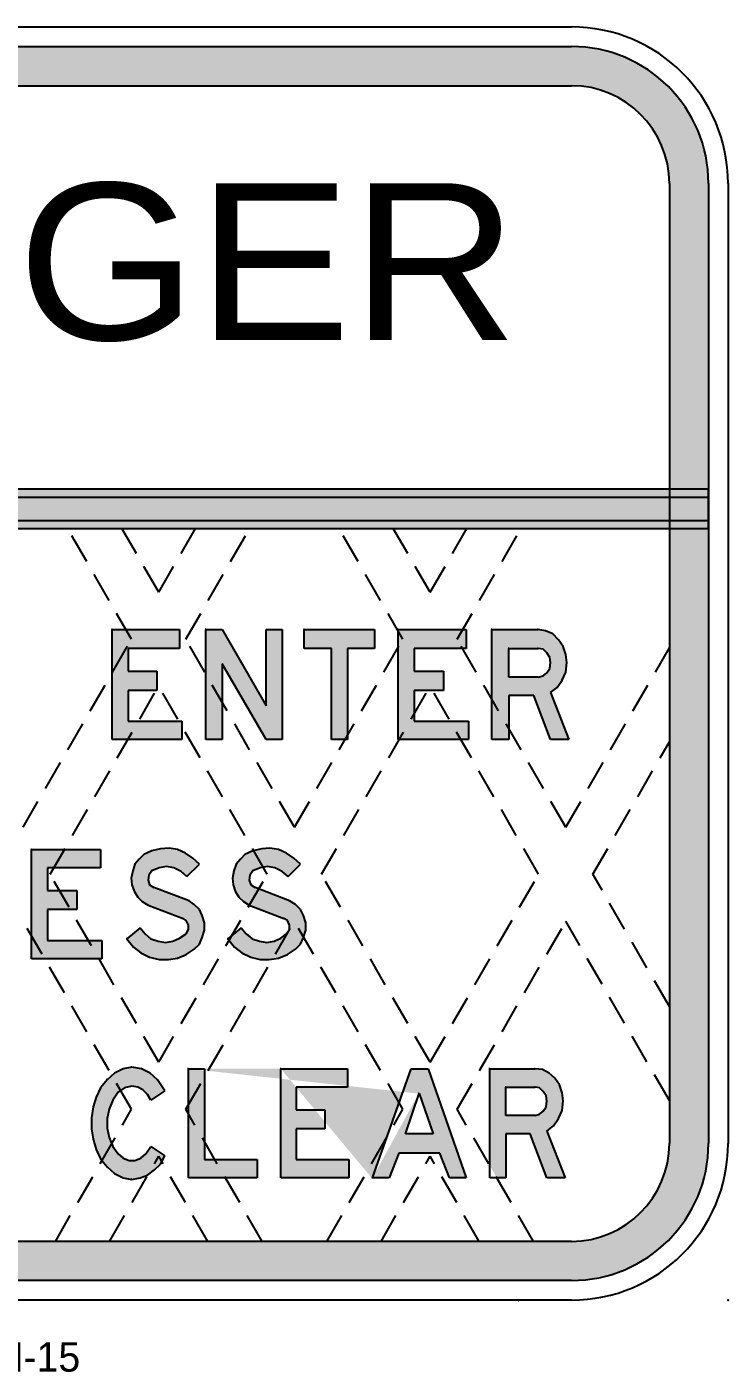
# Model space of a CAD drawing. Extents: x 221 to 341, y 153 to 268.
# Drawn here: x 281.7 to 341.3, y 153.3 to 267.7 of the extents above; entities that cross this region are included whole.
import ezdxf
from ezdxf.enums import TextEntityAlignment as Align

# ---------------------------------------------------------------- set-up
doc = ezdxf.new("R2010")
doc.units = 0
doc.header["$MEASUREMENT"] = 0
doc.linetypes.add('CENTERX2', pattern=[101.60000000000001, 63.5, -12.7, 12.7, -12.7])
doc.linetypes.add('DASHED', pattern=[19.049999999999997, 12.7, -6.35])
doc.layers.get('0').update_dxf_attribs({"linetype": 'CONTINUOUS'})
for name, color, linetype in [('L35', 3, 'CONTINUOUS'), ('L50', 7, 'CONTINUOUS'), ('T25', 1, 'CONTINUOUS')]:
    doc.layers.add(name, color=color, linetype=linetype)
doc.styles.add('CSERIES', font='Cseries.shx')

msp = doc.modelspace()

# ---------------------------------------------------------------- hatches: boundary and pattern name
at = {"layer": 'T25', "linetype": 'CENTERX2'}
h = msp.add_hatch(color=256, dxfattribs=at)
edge = h.paths.add_edge_path(flags=16)
edge.add_line((226.3393617570617, 172.7189324006783), (226.3393617570617, 254.3862657340115))
edge.add_arc((234.6723617570618, 254.3862657340115), 8.333, 90, 180, ccw=False)
edge.add_line((234.6723617570618, 262.7192657340115), (328.0063617570617, 262.7192657340115))
edge.add_arc((328.0063617570617, 254.3862657340115), 8.333, 0, 90, ccw=False)
edge.add_line((336.3393617570617, 254.3862657340115), (336.3393617570617, 172.7189324006782))
edge.add_arc((328.0063617570617, 172.7189324006782), 8.333, -90, 0, ccw=False)
edge.add_line((328.0063617570617, 164.3859324006782), (234.6723617570617, 164.3859324006783))
edge.add_arc((234.6723617570617, 172.7189324006783), 8.332999999999998, 180, 270, ccw=False)
edge = h.paths.add_edge_path()
edge.add_line((223.0063617570617, 172.7189324006783), (223.0063617570617, 254.3862657340115))
edge.add_arc((234.6723617570618, 254.3862657340115), 11.666, 90, 180, ccw=False)
edge.add_line((234.6723617570618, 266.0522657340115), (328.0063617570617, 266.0522657340115))
edge.add_arc((328.0063617570617, 254.3862657340115), 11.666, 0, 90, ccw=False)
edge.add_line((339.6723617570618, 254.3862657340115), (339.6723617570618, 172.7189324006782))
edge.add_arc((328.0063617570617, 172.7189324006782), 11.666, -90, 0, ccw=False)
edge.add_line((328.0063617570617, 161.0529324006782), (234.6723617570617, 161.0529324006783))
edge.add_arc((234.6723617570617, 172.7189324006783), 11.666, 180, 270, ccw=False)
edge = h.paths.add_edge_path(flags=0)
edge.add_line((226.3393617570618, 227.7192657340116), (336.3393617570617, 227.7192657340115))
edge.add_line((226.3393617570618, 225.7192657340116), (336.3393617570617, 225.7192657340115))
for points in [[(223.0063617570618, 225.0530157340116), (339.6723617570618, 225.0530157340116), (339.6723617570618, 228.3863157340115), (223.0063617570618, 228.3863157340115)], [(292.4783632058155, 194.4835889969212), (292.1040401129893, 194.733137725472), (291.9792657487139, 195.1074608182982), (292.0416529308516, 195.5441710932621), (292.2912016594024, 195.9184941860883), (292.9150734807794, 196.1680429146391), (293.5389453021565, 196.2928172789145), (294.1628171235333, 196.1680429146391), (294.7866889449106, 195.8561070039505), (295.2857864020121, 195.4193967289866), (296.3463684983529, 196.4799788253275), (295.7848838591138, 196.9790762824292), (295.161012037737, 197.4157865573932), (294.4747530342219, 197.7277224680816), (293.7884940307073, 197.852496832357), (293.0398478450549, 197.7901096502193), (292.2912016594025, 197.6029481038063), (291.6049426558878, 197.2910121931177), (291.2306195630618, 196.9166891002917), (290.8562964702353, 196.4799788253276), (290.6691349238221, 195.918494186088), (290.5443605595468, 195.2946223647111), (290.6067477416846, 194.733137725472), (290.7939092880975, 194.1716530862328), (291.1058451987863, 193.6725556291309), (291.4801682916121, 193.2982325363049), (291.9792657487139, 192.9862966256164), (294.9738504913236, 191.8633273471378), (295.2233992198743, 191.6761658007246), (295.4105607662875, 191.3018427078985), (295.4105607662875, 190.9275196150722), (295.2233992198743, 190.553196522246), (294.6619145806351, 190.1788734294198), (294.1004299413956, 189.929324700869), (293.4765581200187, 189.8045503365936), (292.8526862986418, 189.929324700869), (292.2288144772648, 190.1164862472821), (291.7297170201631, 190.5531965222463), (291.2930067451992, 191.0522939793476), (290.1700374667206, 190.1164862472821), (290.7315221059599, 189.4302272437675), (291.3553939273369, 188.9311297866658), (292.1040401129893, 188.5568066938396), (292.9150734807796, 188.3696451474265), (293.7261068485694, 188.3696451474265), (294.4747530342219, 188.4944195117019), (295.2233992198743, 188.8063554223904), (295.9096582233891, 189.2430656973543), (296.3463684983529, 189.6797759723181), (296.5959172269038, 190.2412606115577), (296.7830787733169, 190.8651324329343), (296.7830787733169, 191.4890042543115), (296.5959172269037, 192.1128760756885), (296.3463684983529, 192.6119735327901), (295.9096582233892, 193.048683807754), (295.4729479484252, 193.3606197184425)]]:
    msp.add_hatch(color=256, dxfattribs=at).paths.add_polyline_path(points)
h = msp.add_hatch(color=256, dxfattribs=at)
h.paths.add_polyline_path([(274.5732419322954, 214.8218103738116), (274.5732419322954, 216.4438771093918), (280.3752498711016, 216.4438771093918), (280.3752498711016, 214.8218103738116), (278.1293113141443, 214.8218103738116), (278.1293113141443, 207.0857997887367), (276.8191804892526, 207.0857997887367), (276.8191804892526, 214.8218103738116)])
h.paths.add_polyline_path([(313.2532948576699, 207.0857997887367), (313.2532948576699, 216.4438771093918), (319.0553027964761, 216.4438771093918), (319.0553027964761, 214.8218103738116), (314.6258128646994, 214.8218103738116), (314.6258128646994, 212.8878077275429), (317.1213001502074, 212.8878077275429), (317.1213001502074, 211.2657409919627), (314.6258128646994, 211.2657409919627), (314.6258128646994, 208.6454793421793), (319.2424643428892, 208.6454793421793), (319.2424643428892, 207.0857997887367)])
h.paths.add_polyline_path([(305.2677355440442, 214.8218103738116), (305.2677355440442, 216.4438771093918), (311.2569050292635, 216.4438771093918), (311.2569050292635, 214.8218103738116), (308.9485792901685, 214.8218103738116), (308.9485792901685, 207.0857997887367), (307.5760612831392, 207.0857997887367), (307.5760612831392, 214.8218103738116)])
h.paths.add_polyline_path([(296.9078531375923, 207.0857997887367), (296.9078531375923, 216.4438771093918), (298.2803711446217, 216.4438771093918), (302.0236020728838, 209.955610167071), (302.0236020728838, 216.4438771093918), (303.3961200799132, 216.4438771093918), (303.3961200799132, 207.0857997887367), (302.0236020728838, 207.0857997887367), (298.2803711446217, 213.5116795489199), (298.2803711446217, 207.0857997887367)])
h.paths.add_polyline_path([(288.9222938239666, 207.0857997887367), (288.9222938239666, 216.4438771093918), (294.6619145806351, 216.4438771093918), (294.6619145806351, 214.8218103738116), (290.294811830996, 214.8218103738116), (290.294811830996, 212.8878077275429), (292.7279119343663, 212.8878077275429), (292.7279119343663, 211.2657409919627), (290.294811830996, 211.2657409919627), (290.294811830996, 208.6454793421793), (294.8490761270482, 208.6454793421793), (294.8490761270482, 207.0857997887367)])
edge = h.paths.add_edge_path()
edge.add_line((274.5732419322954, 216.4438771093918), (274.5108547501577, 216.4438771093918))
edge.add_line((313.2532948576699, 216.4438771093918), (313.1909076755322, 216.4438771093918))
edge.add_line((305.2677355440442, 216.4438771093918), (305.2053483619065, 216.4438771093918))
edge.add_line((296.9078531375923, 216.4438771093918), (296.8454659554546, 216.4438771093918))
edge.add_line((288.9222938239666, 216.4438771093918), (288.8599066418289, 216.4438771093918))
h = msp.add_hatch(color=256, dxfattribs=at)
h.paths.add_polyline_path([(327.5399595672034, 212.8254205454052), (327.6023467493411, 213.6364539131954), (327.5399595672034, 214.32271291671), (327.2904108386526, 215.0089719202249), (326.9160877458265, 215.5704565594642), (326.4169902887248, 216.0695540165656), (325.7931184673481, 216.3191027451164), (325.1692466459708, 216.4438771093918), (325.1068594638331, 216.4438771093918), (321.2388541712957, 216.4438771093918), (321.2388541712957, 210.5111359445841), (322.6737593604627, 208.0258072529026), (322.6737593604627, 210.8290307169988), (324.7949235531446, 210.8290307169987), (326.2298287423117, 207.0857997887367), (327.7895082957542, 207.0857997887368), (326.2298287423118, 211.0785794455496), (326.7913133815509, 211.5152897205134), (327.2280236565148, 212.1391615418904)])
h.paths.add_polyline_path([(322.6737593604627, 212.3887102704413), (322.6737593604628, 214.8218103738116), (325.1692466459706, 214.8218103738116), (325.6059569209347, 214.759423191674), (325.9178928316231, 214.4474872809855), (326.167441560174, 214.0731641881593), (326.2298287423118, 213.6364539131951), (326.167441560174, 213.1373564560936), (325.9178928316232, 212.7630333632674), (325.6059569209347, 212.5134846347167), (325.1692466459708, 212.3887102704413)], flags=16)
h.paths.add_polyline_path([(322.6737593604627, 208.0258072529027), (321.2388541712957, 210.5111359445842), (321.2388541712957, 207.0857997887368), (322.6737593604627, 207.0857997887367)])
h = msp.add_hatch(color=256, dxfattribs=at)
h.paths.add_polyline_path([(282.0597037888195, 188.4320323295642), (282.0597037888195, 197.7277224680816), (287.9240989097634, 197.7277224680816), (287.9240989097634, 196.1680429146391), (283.4322217958489, 196.1680429146391), (283.4322217958489, 194.2340402683704), (285.927709081357, 194.2340402683704), (285.927709081357, 192.6119735327902), (283.4322217958489, 192.6119735327902), (283.4322217958489, 189.9917118830067), (288.0488732740388, 189.9917118830067), (288.0488732740388, 188.4320323295642)])
h.paths.add_polyline_path([(273.9493701109184, 188.4320323295642), (273.9493701109184, 197.7277224680816), (275.3218881179478, 197.7277224680816), (275.3218881179478, 189.9917118830067), (279.9385395961377, 189.9917118830067), (279.9385395961377, 188.4320323295642)])
h.paths.add_polyline_path([(265.4023261580534, 188.4320323295642), (265.4023261580534, 197.7277224680816), (266.8372313472205, 197.7277224680816), (270.6428494576202, 191.3018427078984), (270.6428494576202, 197.7277224680816), (272.0153674646497, 197.7277224680816), (272.0153674646497, 188.4320323295642), (270.6428494576202, 188.4320323295642), (266.8372313472205, 194.8579120897474), (266.8372313472205, 188.4320323295642)])
edge = h.paths.add_edge_path()
edge.add_line((282.0597037888195, 197.7277224680816), (281.9973166066818, 197.7277224680816))
edge.add_line((273.9493701109184, 197.7277224680816), (273.8869829287807, 197.7277224680816))
edge.add_line((265.4023261580534, 197.7277224680816), (265.3399389759156, 197.7277224680816))
h = msp.add_hatch(color=256, dxfattribs=at)
h.paths.add_polyline_path([(303.7704431727399, 197.4157865573929), (303.0841841692247, 197.7277224680816), (302.3355379835722, 197.852496832357), (301.6492789800577, 197.7901096502194), (300.9686692815329, 197.6199572255882), (301.7776963380034, 196.2186812590834), (302.1483764371593, 196.2928172789145), (302.772248258536, 196.1680429146392), (303.3961200799129, 195.8561070039506), (303.8952175370148, 195.4193967289866), (304.9557996333557, 196.4799788253275), (304.3943149941161, 196.9790762824292)])
h.paths.add_polyline_path([(300.9006327944052, 195.9184941860883), (301.5245046157822, 196.1680429146391), (301.7776963380034, 196.2186812590834), (300.9686692815329, 197.6199572255881), (300.9006327944052, 197.6029481038062), (300.2143737908905, 197.2910121931178), (299.8400506980643, 196.9166891002915), (299.465727605238, 196.4799788253277), (299.2785660588249, 195.9184941860885), (299.1537916945495, 195.2946223647114), (299.2161788766872, 194.7331377254718), (299.4033404231004, 194.1716530862325), (299.7152763337889, 193.672555629131), (300.0895994266152, 193.298232536305), (300.5886968837168, 192.9862966256163), (300.6007820379351, 192.9816682686816), (301.3990858221395, 194.3643709827982), (301.0877943408183, 194.4835889969212), (300.7134712479921, 194.7331377254719), (300.5886968837166, 195.1074608182982), (300.6510840658543, 195.544171093262)])
h.paths.add_polyline_path([(304.5190893583917, 193.0486838077542), (304.0199919012901, 193.3606197184427), (301.3990858221395, 194.3643709827982), (300.6007820379351, 192.9816682686817), (303.5208944441882, 191.8633273471378), (303.832830354877, 191.6761658007247), (304.0199919012902, 191.3018427078985), (304.0199919012902, 190.9039134737532), (304.4330854254172, 191.6194124458188), (305.2133543078193, 190.2679470979333), (305.3925099083196, 190.8651324329344), (305.3925099083196, 191.4890042543116), (305.2053483619065, 192.1128760756883), (304.9557996333557, 192.6119735327902)])
h.paths.add_polyline_path([(305.2053483619063, 190.241260611557), (305.2133543078192, 190.2679470979334), (304.4330854254172, 191.6194124458189), (302.5844850825835, 188.4175427291417), (303.0841841692246, 188.4944195117019), (303.8328303548771, 188.8063554223904), (304.5190893583919, 189.2430656973544), (304.9557996333557, 189.6797759723182)])
h.paths.add_polyline_path([(304.0199919012902, 190.9039134737532), (304.0199919012902, 190.9275196150722), (303.7704431727394, 190.553196522246), (303.2713457156377, 190.1788734294198), (302.7098610763985, 189.929324700869), (302.0859892550215, 189.8045503365936), (301.4621174336442, 189.929324700869), (300.8382456122674, 190.1164862472821), (300.3391481551656, 190.5531965222461), (299.9024378802019, 191.0522939793476), (299.1015112846846, 190.3848551497498), (298.8774369965564, 189.9967470980419), (299.3409532409624, 189.4302272437677), (299.9648250623397, 188.9311297866657), (300.7134712479921, 188.5568066938396), (301.524504615782, 188.3696451474265), (302.2731508014344, 188.3696451474264), (302.5844850825835, 188.4175427291417)])
h = msp.add_hatch(color=256, dxfattribs=at)
h.paths.add_polyline_path([(254.7965051946442, 177.5142754554665), (254.7965051946442, 179.0739550089091), (260.5361259513127, 179.0739550089091), (260.5361259513127, 177.5142754554665), (258.2901873943555, 177.5142754554665), (258.2901873943555, 169.7782648703916), (256.9800565694637, 169.7782648703916), (256.9800565694637, 177.5142754554665)])
h.paths.add_polyline_path([(251.4275973592084, 169.7782648703916), (251.4275973592084, 179.0739550089091), (252.8001153662378, 179.0739550089091), (252.8001153662378, 169.7782648703916)])
h.paths.add_polyline_path([(245.3136535097137, 174.70685225927), (243.0053277706188, 179.0739550089091), (244.5650073240613, 179.0739550089091), (246.0622996953661, 176.3289189948502), (247.5595920666709, 179.0739550089091), (249.1816588022511, 179.0739550089091), (246.8733330631562, 174.70685225927), (249.4935947129397, 169.7782648703916), (247.8715279773594, 169.7782648703916), (246.0622996953661, 173.2095598879652), (244.2530714133728, 169.7782648703916), (242.6933918599303, 169.7782648703916)])
h.paths.add_polyline_path([(234.9573812748554, 169.7782648703916), (234.9573812748554, 179.0739550089091), (240.5722276672484, 179.0739550089091), (240.5722276672484, 177.5142754554665), (236.2675120997471, 177.5142754554665), (236.2675120997471, 175.5802728091978), (238.6382250209797, 175.5802728091978), (238.6382250209797, 173.9582060736176), (236.2675120997471, 173.9582060736176), (236.2675120997471, 171.3379444238342), (240.6970020315239, 171.3379444238342), (240.6970020315239, 169.7782648703916)])
h.paths.add_polyline_path([(269.0831699041777, 169.7782648703916), (269.0831699041777, 179.0739550089091), (270.4556879112072, 179.0739550089091), (270.4556879112072, 169.7782648703916)])
h.paths.add_polyline_path([(295.4105607662875, 169.7782648703916), (295.4105607662875, 179.0739550089091), (296.7830787733169, 179.0739550089091), (296.7830787733169, 171.3379444238342), (301.2749558872314, 171.3379444238342), (301.2749558872314, 169.7782648703916)])
h.paths.add_polyline_path([(313.8771666790469, 173.5214957986537), (315.0625231396633, 176.9527908162272), (316.2478796002796, 173.5214957986537)], flags=16)
h.paths.add_polyline_path([(312.5046486720175, 169.7782648703916), (311.0697434828504, 169.7782648703916), (314.3762641361485, 179.0739550089091), (315.8111693253156, 179.0739550089091), (319.0553027964761, 169.7782648703916), (317.620397607309, 169.7782648703916), (316.8093642395189, 171.8994290630735), (313.3156820398076, 171.8994290630735)])
h.paths.add_polyline_path([(303.2713457156378, 169.7782648703916), (303.2713457156378, 179.0739550089091), (308.9485792901685, 179.0739550089091), (308.9485792901685, 177.5142754554665), (304.5814765405295, 177.5142754554665), (304.5814765405295, 175.5802728091978), (307.0145766438998, 175.5802728091978), (307.0145766438998, 173.9582060736176), (304.5814765405295, 173.9582060736176), (304.5814765405295, 171.3379444238342), (309.073353654444, 171.3379444238342), (309.073353654444, 169.7782648703916)])
edge = h.paths.add_edge_path()
edge.add_line((254.7965051946442, 179.0739550089091), (254.7341180125065, 179.0739550089091))
edge.add_line((251.4275973592084, 179.0739550089091), (251.3652101770707, 179.0739550089091))
edge.add_line((243.0053277706188, 179.0739550089091), (242.9429405884811, 179.0739550089091))
edge.add_line((234.9573812748554, 179.0739550089091), (234.8949940927177, 179.0739550089091))
edge.add_line((269.0831699041777, 179.0739550089091), (269.0207827220401, 179.0739550089091))
edge.add_line((295.4105607662875, 179.0739550089091), (295.3481735841498, 179.0739550089091))
edge.add_line((315.0625231396633, 176.9527908162272), (315.0001359575256, 176.9527908162272))
edge.add_line((311.0697434828504, 169.7782648703916), (311.0073563007127, 169.7782648703916))
edge.add_line((303.2713457156378, 179.0739550089091), (303.2089585335001, 179.0739550089091))
h = msp.add_hatch(color=256, dxfattribs=at)
h.paths.add_polyline_path([(326.4793774708624, 174.2077548021684), (326.9160877458265, 174.8316266235455), (327.2280236565148, 175.5178856270601), (327.2904108386526, 176.32891899485), (327.2280236565149, 177.0151779983649), (326.9784749279642, 177.7014370018794), (326.6041518351379, 178.2629216411188), (326.1050543780364, 178.6996319160828), (325.543569738797, 179.0115678267714), (324.9196979174199, 179.0739550089091), (324.8573107352823, 179.0739550089091), (321.0516926248825, 179.0739550089091), (321.0516926248825, 170.8351404253146), (321.6618800110173, 169.7782648703916), (322.4242106319119, 169.7782648703916), (322.424210631912, 173.5214957986537), (324.4829876424561, 173.5214957986537), (325.9178928316232, 169.7782648703916), (327.4775723850658, 169.7782648703917), (325.9178928316232, 173.7710445272045)])
h.paths.add_polyline_path([(324.9196979174199, 175.0811753520962), (322.4242106319119, 175.0811753520962), (322.424210631912, 177.5142754554665), (324.9196979174199, 177.5142754554665), (325.2940210102461, 177.4518882733288), (325.6059569209349, 177.13995236264), (325.8555056494855, 176.7656292698142), (325.9178928316231, 176.3289189948505), (325.8555056494856, 175.8298215377486), (325.6059569209347, 175.4554984449224), (325.2940210102462, 175.2059497163716)], flags=16)
h.paths.add_polyline_path([(292.7902991165041, 178.1381472768436), (292.1664272951271, 178.6996319160829), (291.4177811094746, 179.0739550089091), (290.6067477416844, 179.1987293731844), (289.8581015560322, 179.0739550089091), (289.1094553703797, 178.6996319160829), (288.9046407505861, 178.5152987582686), (289.6476352676826, 177.2283945049122), (289.9828759203075, 177.4518882733288), (290.6067477416846, 177.5766626376043), (291.1058451987861, 177.5142754554666), (291.5425554737501, 177.2647267269157), (291.9168785665761, 176.8904036340896), (292.2288144772647, 176.3913061769879), (293.4141709378811, 177.2023395447781)])
h.paths.add_polyline_path([(288.6727450954157, 175.6426599913355), (288.9846810061042, 176.3913061769879), (289.4213912810682, 177.0775651805026), (289.6476352676826, 177.2283945049122), (288.9046407505861, 178.5152987582686), (288.4855835490025, 178.1381472768434), (287.9240989097634, 177.4518882733288), (287.5497758169372, 176.6408549055389), (287.3002270883864, 175.8298215377487), (287.175452724111, 174.894013805683), (287.175452724111, 173.9582060736178), (287.3002270883864, 173.0847855236897), (287.5497758169372, 172.2113649737616), (287.9240989097635, 171.4003316059718), (288.0511428840169, 171.2450556374399), (288.8876160347224, 172.6938696336292), (288.6727450954157, 173.2095598879654), (288.4855835490027, 174.0205932557552), (288.4855835490026, 174.8316266235453)])
h.paths.add_polyline_path([(292.8860313055023, 171.6193280323789), (293.1490334543573, 171.1637949480624), (293.4141709378811, 171.6498803345227), (292.2288144772647, 172.4609137023128), (291.7921042023009, 171.8370418809358), (291.3553939273369, 171.4627187881096), (290.8562964702353, 171.2755572416964), (290.3571990131338, 171.2755572416964), (289.8581015560321, 171.4627187881096), (289.4213912810683, 171.8370418809356), (288.9846810061043, 172.4609137023127), (288.8876160347225, 172.6938696336292), (288.0511428840168, 171.2450556374398), (288.4855835490024, 170.7140726024572), (289.1094553703797, 170.1525879632179), (289.8581015560321, 169.7782648703916), (290.6067477416844, 169.6534905061162), (291.2930067451992, 169.7782648703916), (291.9168785665763, 170.0278135989425), (292.0012807588317, 170.0868951335213)])
h.paths.add_polyline_path([(293.0398478450549, 170.963621331008), (293.1490334543572, 171.1637949480623), (292.8860313055022, 171.6193280323789), (292.0012807588318, 170.0868951335213), (292.5407503879532, 170.4645238739063)], flags=17)

# ---------------------------------------------------------------- linework, layer by layer
at = {"color": 1}
for p, q in [((288.9222938239666, 216.4438771093918), (288.8599066418289, 216.4438771093918)), ((288.9222938239666, 216.4438771093918), (294.6619145806351, 216.4438771093918)), ((288.9222938239666, 207.0857997887367), (288.9222938239666, 216.4438771093918)), ((294.6619145806351, 216.4438771093918), (294.6619145806351, 214.8218103738116)), ((296.9078531375923, 216.4438771093918), (296.8454659554546, 216.4438771093918)), ((296.9078531375923, 216.4438771093918), (298.2803711446217, 216.4438771093918)), ((296.9078531375923, 207.0857997887367), (296.9078531375923, 216.4438771093918)), ((298.2803711446217, 216.4438771093918), (302.0236020728838, 209.955610167071)), ((302.0236020728838, 209.955610167071), (302.0236020728838, 216.4438771093918)), ((302.0236020728838, 216.4438771093918), (303.3961200799132, 216.4438771093918)), ((303.3961200799132, 216.4438771093918), (303.3961200799132, 207.0857997887367)), ((305.2677355440442, 216.4438771093918), (305.2053483619065, 216.4438771093918)), ((305.2677355440442, 216.4438771093918), (311.2569050292635, 216.4438771093918)), ((305.2677355440442, 214.8218103738116), (305.2677355440442, 216.4438771093918)), ((311.2569050292635, 216.4438771093918), (311.2569050292635, 214.8218103738116)), ((313.2532948576699, 216.4438771093918), (313.1909076755322, 216.4438771093918)), ((313.2532948576699, 216.4438771093918), (319.0553027964761, 216.4438771093918)), ((313.2532948576699, 207.0857997887367), (313.2532948576699, 216.4438771093918)), ((319.0553027964761, 216.4438771093918), (319.0553027964761, 214.8218103738116)), ((321.2388541712957, 216.4438771093918), (321.1764669891579, 216.4438771093918)), ((321.2388541712957, 216.4438771093918), (325.1692466459708, 216.4438771093918)), ((321.2388541712957, 207.0857997887367), (321.2388541712957, 216.4438771093918)), ((325.1692466459708, 216.4438771093918), (325.1068594638331, 216.4438771093918)), ((325.1692466459708, 216.4438771093918), (325.1068594638331, 216.4438771093918)), ((325.7931184673478, 216.3191027451165), (325.1692466459708, 216.4438771093918)), ((326.4169902887248, 216.0695540165657), (325.7931184673478, 216.3191027451165)), ((326.9160877458264, 215.570456559464), (326.4169902887248, 216.0695540165657)), ((327.2904108386526, 215.0089719202247), (326.9160877458264, 215.570456559464)), ((294.6619145806351, 214.8218103738116), (290.294811830996, 214.8218103738116)), ((290.294811830996, 214.8218103738116), (290.294811830996, 212.8878077275429)), ((307.5760612831392, 214.8218103738116), (305.2677355440442, 214.8218103738116)), ((307.5760612831392, 207.0857997887367), (307.5760612831392, 214.8218103738116)), ((311.2569050292635, 214.8218103738116), (308.9485792901685, 214.8218103738116)), ((308.9485792901685, 214.8218103738116), (308.9485792901685, 207.0857997887367)), ((319.0553027964761, 214.8218103738116), (314.6258128646994, 214.8218103738116)), ((314.6258128646994, 214.8218103738116), (314.6258128646994, 212.8878077275429)), ((322.6737593604627, 214.8218103738116), (322.611372178325, 214.8218103738116)), ((322.6737593604627, 214.8218103738116), (325.1692466459708, 214.8218103738116)), ((322.6737593604627, 212.3887102704413), (322.6737593604627, 214.8218103738116)), ((325.1692466459708, 214.8218103738116), (325.1068594638331, 214.8218103738116)), ((325.1692466459708, 214.8218103738116), (325.1068594638331, 214.8218103738116)), ((325.6059569209347, 214.7594231916739), (325.1692466459708, 214.8218103738116)), ((325.9178928316232, 214.4474872809855), (325.6059569209347, 214.7594231916739)), ((326.167441560174, 214.0731641881592), (325.9178928316232, 214.4474872809855)), ((326.2298287423117, 213.6364539131953), (326.167441560174, 214.0731641881592)), ((327.5399595672034, 214.32271291671), (327.2904108386526, 215.0089719202247)), ((327.6023467493411, 213.6364539131953), (327.5399595672034, 214.32271291671)), ((302.0236020728838, 207.0857997887367), (298.2803711446217, 213.5116795489199)), ((298.2803711446217, 213.5116795489199), (298.2803711446217, 207.0857997887367)), ((325.9178928316232, 212.7630333632675), (326.167441560174, 213.1373564560937)), ((326.167441560174, 213.1373564560937), (326.2298287423117, 213.6364539131953)), ((326.2298287423117, 213.6364539131953), (326.167441560174, 213.6364539131953)), ((327.5399595672034, 212.8254205454052), (327.6023467493411, 213.6364539131953)), ((327.6023467493411, 213.6364539131953), (327.5399595672034, 213.6364539131953)), ((290.294811830996, 212.8878077275429), (292.7279119343663, 212.8878077275429)), ((292.7279119343663, 212.8878077275429), (292.7279119343663, 211.2657409919627)), ((314.6258128646994, 212.8878077275429), (317.1213001502074, 212.8878077275429)), ((317.1213001502074, 212.8878077275429), (317.1213001502074, 211.2657409919627)), ((325.1692466459708, 212.3887102704413), (322.6737593604627, 212.3887102704413)), ((325.1692466459708, 212.3887102704413), (325.6059569209347, 212.5134846347167)), ((325.6059569209347, 212.5134846347167), (325.9178928316232, 212.7630333632675)), ((326.791313381551, 211.5152897205135), (327.2280236565149, 212.1391615418905)), ((327.2280236565149, 212.1391615418905), (327.5399595672034, 212.8254205454052)), ((292.7279119343663, 211.2657409919627), (290.294811830996, 211.2657409919627)), ((290.294811830996, 211.2657409919627), (290.294811830996, 208.6454793421793)), ((317.1213001502074, 211.2657409919627), (314.6258128646994, 211.2657409919627)), ((314.6258128646994, 211.2657409919627), (314.6258128646994, 208.6454793421793)), ((324.7949235531446, 210.8290307169988), (322.6737593604627, 210.8290307169988)), ((322.6737593604627, 210.8290307169988), (322.6737593604627, 207.0857997887367)), ((326.2298287423117, 207.0857997887367), (324.7949235531446, 210.8290307169988)), ((326.2298287423117, 211.0785794455496), (326.791313381551, 211.5152897205135)), ((326.2298287423117, 211.0785794455496), (327.7895082957542, 207.0857997887367)), ((290.294811830996, 208.6454793421793), (294.8490761270482, 208.6454793421793)), ((294.8490761270482, 208.6454793421793), (294.8490761270482, 207.0857997887367)), ((314.6258128646994, 208.6454793421793), (319.2424643428892, 208.6454793421793)), ((319.2424643428892, 208.6454793421793), (319.2424643428892, 207.0857997887367)), ((294.8490761270482, 207.0857997887367), (288.9222938239666, 207.0857997887367)), ((298.2803711446217, 207.0857997887367), (296.9078531375923, 207.0857997887367)), ((303.3961200799132, 207.0857997887367), (302.0236020728838, 207.0857997887367)), ((308.9485792901685, 207.0857997887367), (307.5760612831392, 207.0857997887367)), ((319.2424643428892, 207.0857997887367), (313.2532948576699, 207.0857997887367)), ((322.6737593604627, 207.0857997887367), (321.2388541712957, 207.0857997887367)), ((327.7895082957542, 207.0857997887367), (326.2298287423117, 207.0857997887367)), ((282.0597037888195, 197.7277224680816), (281.9973166066818, 197.7277224680816)), ((282.0597037888195, 197.7277224680816), (287.9240989097634, 197.7277224680816)), ((282.0597037888195, 188.4320323295642), (282.0597037888195, 197.7277224680816)), ((287.9240989097634, 197.7277224680816), (287.9240989097634, 196.1680429146391)), ((291.2306195630615, 196.9166891002915), (290.8562964702353, 196.4799788253276)), ((291.6049426558877, 197.2910121931177), (291.2306195630615, 196.9166891002915)), ((292.2912016594024, 197.6029481038062), (291.6049426558877, 197.2910121931177)), ((293.0398478450549, 197.7901096502193), (292.2912016594024, 197.6029481038062)), ((293.7884940307073, 197.852496832357), (293.0398478450549, 197.7901096502193)), ((294.474753034222, 197.7277224680816), (293.7884940307073, 197.852496832357)), ((295.1610120377367, 197.4157865573931), (294.474753034222, 197.7277224680816)), ((295.7848838591137, 196.9790762824292), (295.1610120377367, 197.4157865573931)), ((296.346368498353, 196.4799788253276), (295.7848838591137, 196.9790762824292)), ((299.8400506980643, 196.9166891002915), (299.465727605238, 196.4799788253276)), ((300.2143737908904, 197.2910121931177), (299.8400506980643, 196.9166891002915)), ((300.9006327944052, 197.6029481038062), (300.2143737908904, 197.2910121931177)), ((301.6492789800575, 197.7901096502193), (300.9006327944052, 197.6029481038062)), ((302.3355379835723, 197.852496832357), (301.6492789800575, 197.7901096502193)), ((303.0841841692247, 197.7277224680816), (302.3355379835723, 197.852496832357)), ((303.7704431727394, 197.4157865573931), (303.0841841692247, 197.7277224680816)), ((304.3943149941164, 196.9790762824292), (303.7704431727394, 197.4157865573931)), ((304.9557996333557, 196.4799788253276), (304.3943149941164, 196.9790762824292)), ((287.9240989097634, 196.1680429146391), (283.4322217958489, 196.1680429146391)), ((283.4322217958489, 196.1680429146391), (283.4322217958489, 194.2340402683704)), ((290.6691349238222, 195.9184941860883), (290.5443605595468, 195.2946223647113)), ((290.8562964702353, 196.4799788253276), (290.6691349238222, 195.9184941860883)), ((292.2912016594024, 195.9184941860883), (292.0416529308516, 195.5441710932621)), ((292.2912016594024, 195.9184941860883), (292.2288144772647, 195.9184941860883)), ((292.9150734807794, 196.1680429146391), (292.2912016594024, 195.9184941860883)), ((293.5389453021564, 196.2928172789145), (292.9150734807794, 196.1680429146391)), ((294.1628171235334, 196.1680429146391), (293.5389453021564, 196.2928172789145)), ((294.7866889449105, 195.8561070039506), (294.1628171235334, 196.1680429146391)), ((295.2857864020121, 195.4193967289867), (294.7866889449105, 195.8561070039506)), ((295.2857864020121, 195.4193967289867), (296.346368498353, 196.4799788253276)), ((299.2785660588249, 195.9184941860883), (299.1537916945495, 195.2946223647113)), ((299.465727605238, 196.4799788253276), (299.2785660588249, 195.9184941860883)), ((300.9006327944052, 195.9184941860883), (300.6510840658543, 195.5441710932621)), ((300.9006327944052, 195.9184941860883), (300.8382456122674, 195.9184941860883)), ((301.5245046157822, 196.1680429146391), (300.9006327944052, 195.9184941860883)), ((302.1483764371592, 196.2928172789145), (301.5245046157822, 196.1680429146391)), ((302.7722482585362, 196.1680429146391), (302.1483764371592, 196.2928172789145)), ((303.3961200799132, 195.8561070039506), (302.7722482585362, 196.1680429146391)), ((303.8952175370148, 195.4193967289867), (303.3961200799132, 195.8561070039506)), ((303.8952175370148, 195.4193967289867), (304.9557996333557, 196.4799788253276)), ((290.5443605595468, 195.2946223647113), (290.6067477416845, 194.733137725472)), ((290.6067477416845, 194.733137725472), (290.7939092880976, 194.1716530862327)), ((292.0416529308516, 195.5441710932621), (291.9792657487139, 195.1074608182982)), ((291.9792657487139, 195.1074608182982), (292.1040401129893, 194.733137725472)), ((292.1040401129893, 194.733137725472), (292.4783632058155, 194.4835889969212)), ((299.1537916945495, 195.2946223647113), (299.2161788766872, 194.733137725472)), ((299.2161788766872, 194.733137725472), (299.4033404231003, 194.1716530862327)), ((300.6510840658543, 195.5441710932621), (300.5886968837166, 195.1074608182982)), ((300.5886968837166, 195.1074608182982), (300.7134712479921, 194.733137725472)), ((300.7134712479921, 194.733137725472), (301.0877943408183, 194.4835889969212)), ((283.4322217958489, 194.2340402683704), (285.927709081357, 194.2340402683704)), ((285.927709081357, 194.2340402683704), (285.927709081357, 192.6119735327902)), ((290.7939092880976, 194.1716530862327), (291.1058451987861, 193.6725556291311)), ((291.1058451987861, 193.6725556291311), (291.4801682916123, 193.2982325363049)), ((292.4783632058155, 194.4835889969212), (292.4159760236778, 194.4835889969212)), ((292.4783632058155, 194.4835889969212), (292.4159760236778, 194.4835889969212)), ((295.4729479484251, 193.3606197184425), (292.4783632058155, 194.4835889969212)), ((299.4033404231003, 194.1716530862327), (299.7152763337888, 193.6725556291311)), ((299.7152763337888, 193.6725556291311), (300.0895994266151, 193.2982325363049)), ((301.0877943408183, 194.4835889969212), (301.0254071586805, 194.4835889969212)), ((301.0877943408183, 194.4835889969212), (301.0254071586805, 194.4835889969212)), ((304.0199919012902, 193.3606197184425), (301.0877943408183, 194.4835889969212)), ((285.927709081357, 192.6119735327902), (283.4322217958489, 192.6119735327902)), ((283.4322217958489, 192.6119735327902), (283.4322217958489, 189.9917118830067)), ((291.4801682916123, 193.2982325363049), (291.9792657487139, 192.9862966256163)), ((291.9792657487139, 192.9862966256163), (294.9738504913236, 191.8633273471377)), ((295.9096582233891, 193.0486838077541), (295.4729479484251, 193.3606197184425)), ((296.346368498353, 192.6119735327902), (295.9096582233891, 193.0486838077541)), ((296.5959172269038, 192.1128760756885), (296.346368498353, 192.6119735327902)), ((300.0895994266151, 193.2982325363049), (300.5886968837166, 192.9862966256163)), ((300.5886968837166, 192.9862966256163), (303.5208944441886, 191.8633273471377)), ((304.5190893583918, 193.0486838077541), (304.0199919012902, 193.3606197184425)), ((304.9557996333557, 192.6119735327902), (304.5190893583918, 193.0486838077541)), ((305.2053483619065, 192.1128760756885), (304.9557996333557, 192.6119735327902)), ((294.9738504913236, 191.8633273471377), (294.9114633091859, 191.8633273471377)), ((294.9738504913236, 191.8633273471377), (294.9114633091859, 191.8633273471377)), ((295.2233992198744, 191.6761658007246), (294.9738504913236, 191.8633273471377)), ((295.4105607662875, 191.3018427078984), (295.2233992198744, 191.6761658007246)), ((295.4105607662875, 190.9275196150722), (295.4105607662875, 191.3018427078984)), ((296.7830787733169, 191.4890042543115), (296.5959172269038, 192.1128760756885)), ((296.7830787733169, 190.8651324329345), (296.7830787733169, 191.4890042543115)), ((303.5208944441886, 191.8633273471377), (303.4585072620509, 191.8633273471377)), ((303.5208944441886, 191.8633273471377), (303.4585072620509, 191.8633273471377)), ((303.8328303548771, 191.6761658007246), (303.5208944441886, 191.8633273471377)), ((304.0199919012902, 191.3018427078984), (303.8328303548771, 191.6761658007246)), ((304.0199919012902, 190.9275196150722), (304.0199919012902, 191.3018427078984)), ((305.3925099083196, 191.4890042543115), (305.2053483619065, 192.1128760756885)), ((305.3925099083196, 190.8651324329345), (305.3925099083196, 191.4890042543115)), ((290.1700374667206, 190.1164862472821), (290.1076502845829, 190.1164862472821)), ((291.2930067451992, 191.0522939793476), (290.1700374667206, 190.1164862472821)), ((290.1700374667206, 190.1164862472821), (290.7315221059599, 189.4302272437674)), ((291.2930067451992, 191.0522939793476), (291.7297170201631, 190.553196522246)), ((291.7297170201631, 190.553196522246), (292.2288144772647, 190.1164862472821)), ((292.2288144772647, 190.1164862472821), (292.8526862986417, 189.929324700869)), ((294.1004299413958, 189.929324700869), (294.6619145806351, 190.1788734294198)), ((294.6619145806351, 190.1788734294198), (295.2233992198744, 190.553196522246)), ((295.2233992198744, 190.553196522246), (295.1610120377367, 190.553196522246)), ((295.2233992198744, 190.553196522246), (295.4105607662875, 190.9275196150722)), ((296.346368498353, 189.6797759723182), (296.5959172269038, 190.2412606115575)), ((296.5959172269038, 190.2412606115575), (296.7830787733169, 190.8651324329345)), ((298.7794686017234, 190.1164862472821), (298.7170814195856, 190.1164862472821)), ((299.9024378802019, 191.0522939793476), (298.7794686017234, 190.1164862472821)), ((298.7794686017234, 190.1164862472821), (299.3409532409626, 189.4302272437674)), ((299.9024378802019, 191.0522939793476), (300.3391481551658, 190.553196522246)), ((300.3391481551658, 190.553196522246), (300.8382456122674, 190.1164862472821)), ((300.8382456122674, 190.1164862472821), (301.4621174336444, 189.929324700869)), ((302.7098610763985, 189.929324700869), (303.2713457156378, 190.1788734294198)), ((303.2713457156378, 190.1788734294198), (303.7704431727394, 190.553196522246)), ((303.7704431727394, 190.553196522246), (303.7080559906017, 190.553196522246)), ((303.7704431727394, 190.553196522246), (304.0199919012902, 190.9275196150722)), ((304.9557996333557, 189.6797759723182), (305.2053483619065, 190.2412606115575)), ((305.2053483619065, 190.2412606115575), (305.3925099083196, 190.8651324329345)), ((283.4322217958489, 189.9917118830067), (288.0488732740388, 189.9917118830067)), ((288.0488732740388, 189.9917118830067), (288.0488732740388, 188.4320323295642)), ((290.7315221059599, 189.4302272437674), (291.3553939273369, 188.9311297866658)), ((291.3553939273369, 188.9311297866658), (292.1040401129893, 188.5568066938396)), ((292.8526862986417, 189.929324700869), (293.4765581200188, 189.8045503365936)), ((293.4765581200188, 189.8045503365936), (294.1004299413958, 189.929324700869)), ((295.2233992198744, 188.8063554223904), (295.9096582233891, 189.2430656973543)), ((295.9096582233891, 189.2430656973543), (296.346368498353, 189.6797759723182)), ((299.3409532409626, 189.4302272437674), (299.9648250623396, 188.9311297866658)), ((299.9648250623396, 188.9311297866658), (300.7134712479921, 188.5568066938396)), ((301.4621174336444, 189.929324700869), (302.0859892550214, 189.8045503365936)), ((302.0859892550214, 189.8045503365936), (302.7098610763985, 189.929324700869)), ((303.8328303548771, 188.8063554223904), (304.5190893583918, 189.2430656973543)), ((304.5190893583918, 189.2430656973543), (304.9557996333557, 189.6797759723182)), ((288.0488732740388, 188.4320323295642), (282.0597037888195, 188.4320323295642)), ((292.1040401129893, 188.5568066938396), (292.9150734807794, 188.3696451474265)), ((292.9150734807794, 188.3696451474265), (293.7261068485695, 188.3696451474265)), ((293.7261068485695, 188.3696451474265), (294.474753034222, 188.4944195117019)), ((294.474753034222, 188.4944195117019), (295.2233992198744, 188.8063554223904)), ((300.7134712479921, 188.5568066938396), (301.5245046157822, 188.3696451474265)), ((301.5245046157822, 188.3696451474265), (302.2731508014346, 188.3696451474265)), ((302.2731508014346, 188.3696451474265), (303.0841841692247, 188.4944195117019)), ((303.0841841692247, 188.4944195117019), (303.8328303548771, 188.8063554223904)), ((289.1094553703797, 178.6996319160829), (288.4855835490027, 178.1381472768435)), ((289.8581015560321, 179.0739550089091), (289.1094553703797, 178.6996319160829)), ((290.6067477416845, 179.1987293731844), (289.8581015560321, 179.0739550089091)), ((290.6067477416845, 179.1987293731844), (290.5443605595468, 179.1987293731844)), ((291.4177811094746, 179.0739550089091), (290.6067477416845, 179.1987293731844)), ((292.1664272951271, 178.6996319160829), (291.4177811094746, 179.0739550089091)), ((292.7902991165041, 178.1381472768435), (292.1664272951271, 178.6996319160829)), ((295.4105607662875, 179.0739550089091), (295.3481735841498, 179.0739550089091)), ((295.4105607662875, 179.0739550089091), (296.7830787733169, 179.0739550089091)), ((295.4105607662875, 169.7782648703916), (295.4105607662875, 179.0739550089091)), ((296.7830787733169, 179.0739550089091), (296.7830787733169, 171.3379444238342)), ((303.2713457156378, 179.0739550089091), (303.2089585335001, 179.0739550089091)), ((303.2713457156378, 179.0739550089091), (308.9485792901685, 179.0739550089091)), ((303.2713457156378, 169.7782648703916), (303.2713457156378, 179.0739550089091)), ((308.9485792901685, 179.0739550089091), (308.9485792901685, 177.5142754554665)), ((311.0697434828504, 169.7782648703916), (314.3762641361485, 179.0739550089091)), ((314.3762641361485, 179.0739550089091), (315.8111693253156, 179.0739550089091)), ((315.8111693253156, 179.0739550089091), (319.0553027964761, 169.7782648703916)), ((321.0516926248825, 179.0739550089091), (320.9893054427448, 179.0739550089091)), ((321.0516926248825, 179.0739550089091), (324.91969791742, 179.0739550089091)), ((321.0516926248825, 169.7782648703916), (321.0516926248825, 179.0739550089091)), ((324.91969791742, 179.0739550089091), (324.8573107352823, 179.0739550089091)), ((324.91969791742, 179.0739550089091), (324.8573107352823, 179.0739550089091)), ((325.543569738797, 179.0115678267713), (324.91969791742, 179.0739550089091)), ((326.1050543780363, 178.6996319160829), (325.543569738797, 179.0115678267713)), ((326.6041518351379, 178.262921641119), (326.1050543780363, 178.6996319160829)), ((287.9240989097634, 177.4518882733288), (287.5497758169372, 176.6408549055387)), ((288.4855835490027, 178.1381472768435), (287.9240989097634, 177.4518882733288)), ((288.4855835490027, 178.1381472768435), (288.423196366865, 178.1381472768435)), ((289.9828759203075, 177.4518882733288), (289.4213912810682, 177.0775651805026)), ((290.6067477416845, 177.5766626376042), (289.9828759203075, 177.4518882733288)), ((291.1058451987861, 177.5142754554665), (290.6067477416845, 177.5766626376042)), ((291.54255547375, 177.2647267269157), (291.1058451987861, 177.5142754554665)), ((292.7902991165041, 178.1381472768435), (292.7279119343663, 178.1381472768435)), ((293.4141709378811, 177.2023395447781), (292.7902991165041, 178.1381472768435)), ((308.9485792901685, 177.5142754554665), (304.5814765405295, 177.5142754554665)), ((304.5814765405295, 177.5142754554665), (304.5814765405295, 175.5802728091978)), ((322.4242106319119, 177.5142754554665), (322.3618234497742, 177.5142754554665)), ((322.4242106319119, 177.5142754554665), (324.91969791742, 177.5142754554665)), ((322.4242106319119, 175.0811753520962), (322.4242106319119, 177.5142754554665)), ((324.91969791742, 177.5142754554665), (324.8573107352823, 177.5142754554665)), ((324.91969791742, 177.5142754554665), (324.8573107352823, 177.5142754554665)), ((325.2940210102462, 177.4518882733288), (324.91969791742, 177.5142754554665)), ((325.6059569209347, 177.1399523626403), (325.2940210102462, 177.4518882733288)), ((326.9784749279641, 177.7014370018796), (326.6041518351379, 178.262921641119)), ((327.2280236565149, 177.0151779983649), (326.9784749279641, 177.7014370018796)), ((287.5497758169372, 176.6408549055387), (287.3002270883864, 175.8298215377486)), ((288.9846810061043, 176.3913061769879), (288.6727450954158, 175.6426599913355)), ((289.4213912810682, 177.0775651805026), (288.9846810061043, 176.3913061769879)), ((291.9168785665762, 176.8904036340895), (291.54255547375, 177.2647267269157)), ((292.2288144772647, 176.3913061769879), (291.9168785665762, 176.8904036340895)), ((293.4141709378811, 177.2023395447781), (292.2288144772647, 176.3913061769879)), ((313.8771666790469, 173.5214957986537), (315.0625231396633, 176.9527908162272)), ((315.0625231396633, 176.9527908162272), (315.0001359575256, 176.9527908162272)), ((315.0625231396633, 176.9527908162272), (316.2478796002796, 173.5214957986537)), ((325.8555056494855, 176.7656292698141), (325.6059569209347, 177.1399523626403)), ((325.9178928316232, 176.3289189948502), (325.8555056494855, 176.7656292698141)), ((325.8555056494855, 175.8298215377486), (325.9178928316232, 176.3289189948502)), ((325.9178928316232, 176.3289189948502), (325.8555056494855, 176.3289189948502)), ((327.2904108386526, 176.3289189948502), (327.2280236565149, 177.0151779983649)), ((327.2280236565149, 175.5178856270601), (327.2904108386526, 176.3289189948502)), ((327.2904108386526, 176.3289189948502), (327.2280236565149, 176.3289189948502)), ((287.3002270883864, 175.8298215377486), (287.175452724111, 174.8940138056831)), ((288.6727450954158, 175.6426599913355), (288.4855835490027, 174.8316266235454)), ((304.5814765405295, 175.5802728091978), (307.0145766438998, 175.5802728091978)), ((307.0145766438998, 175.5802728091978), (307.0145766438998, 173.9582060736176)), ((324.91969791742, 175.0811753520962), (325.2940210102462, 175.2059497163716)), ((325.2940210102462, 175.2059497163716), (325.6059569209347, 175.4554984449224)), ((325.6059569209347, 175.4554984449224), (325.8555056494855, 175.8298215377486)), ((326.9160877458264, 174.8316266235454), (327.2280236565149, 175.5178856270601)), ((287.175452724111, 174.8940138056831), (287.175452724111, 173.9582060736176)), ((288.4855835490027, 174.8316266235454), (288.4855835490027, 174.0205932557553)), ((288.4855835490027, 174.0205932557553), (288.6727450954158, 173.2095598879652)), ((324.91969791742, 175.0811753520962), (322.4242106319119, 175.0811753520962)), ((325.9178928316232, 173.7710445272045), (326.4793774708625, 174.2077548021684)), ((326.4793774708625, 174.2077548021684), (326.9160877458264, 174.8316266235454)), ((287.175452724111, 173.9582060736176), (287.3002270883864, 173.0847855236898)), ((287.3002270883864, 173.0847855236898), (287.5497758169372, 172.211364973762)), ((288.6727450954158, 173.2095598879652), (288.9846810061043, 172.4609137023128)), ((307.0145766438998, 173.9582060736176), (304.5814765405295, 173.9582060736176)), ((304.5814765405295, 173.9582060736176), (304.5814765405295, 171.3379444238342)), ((316.2478796002796, 173.5214957986537), (313.8771666790469, 173.5214957986537)), ((324.4829876424561, 173.5214957986537), (322.4242106319119, 173.5214957986537)), ((322.4242106319119, 173.5214957986537), (322.4242106319119, 169.7782648703916)), ((325.9178928316232, 169.7782648703916), (324.4829876424561, 173.5214957986537)), ((325.9178928316232, 173.7710445272045), (327.4775723850657, 169.7782648703916)), ((287.5497758169372, 172.211364973762), (287.9240989097634, 171.4003316059719)), ((288.9846810061043, 172.4609137023128), (289.4213912810682, 171.8370418809358)), ((289.4213912810682, 171.8370418809358), (289.8581015560321, 171.4627187881096)), ((291.3553939273369, 171.4627187881096), (291.7921042023008, 171.8370418809358)), ((291.7921042023008, 171.8370418809358), (292.2288144772647, 172.4609137023128)), ((292.2288144772647, 172.4609137023128), (293.4141709378811, 171.6498803345227)), ((313.3156820398076, 171.8994290630735), (312.5046486720175, 169.7782648703916)), ((316.8093642395189, 171.8994290630735), (313.3156820398076, 171.8994290630735)), ((317.620397607309, 169.7782648703916), (316.8093642395189, 171.8994290630735)), ((287.9240989097634, 171.4003316059719), (288.4855835490027, 170.7140726024572)), ((288.4855835490027, 170.7140726024572), (288.423196366865, 170.7140726024572)), ((288.4855835490027, 170.7140726024572), (289.1094553703797, 170.1525879632179)), ((289.8581015560321, 171.4627187881096), (290.3571990131337, 171.2755572416964)), ((290.3571990131337, 171.2755572416964), (290.8562964702353, 171.2755572416964)), ((290.8562964702353, 171.2755572416964), (291.3553939273369, 171.4627187881096)), ((292.5407503879533, 170.4645238739063), (293.0398478450549, 170.963621331008)), ((293.0398478450549, 170.963621331008), (293.4141709378811, 171.6498803345227)), ((293.4141709378811, 171.6498803345227), (293.3517837557433, 171.6498803345227)), ((293.4141709378811, 171.6498803345227), (293.3517837557433, 171.6498803345227)), ((296.7830787733169, 171.3379444238342), (301.2749558872314, 171.3379444238342)), ((301.2749558872314, 171.3379444238342), (301.2749558872314, 169.7782648703916)), ((304.5814765405295, 171.3379444238342), (309.073353654444, 171.3379444238342)), ((309.073353654444, 171.3379444238342), (309.073353654444, 169.7782648703916)), ((289.1094553703797, 170.1525879632179), (289.8581015560321, 169.7782648703916)), ((289.8581015560321, 169.7782648703916), (290.6067477416845, 169.6534905061162)), ((290.6067477416845, 169.6534905061162), (290.5443605595468, 169.6534905061162)), ((290.6067477416845, 169.6534905061162), (291.2930067451992, 169.7782648703916)), ((291.2930067451992, 169.7782648703916), (291.9168785665762, 170.0278135989424)), ((291.9168785665762, 170.0278135989424), (292.5407503879533, 170.4645238739063)), ((301.2749558872314, 169.7782648703916), (295.4105607662875, 169.7782648703916)), ((309.073353654444, 169.7782648703916), (303.2713457156378, 169.7782648703916)), ((311.0697434828504, 169.7782648703916), (311.0073563007127, 169.7782648703916)), ((312.5046486720175, 169.7782648703916), (311.0697434828504, 169.7782648703916)), ((319.0553027964761, 169.7782648703916), (317.620397607309, 169.7782648703916)), ((322.4242106319119, 169.7782648703916), (321.0516926248825, 169.7782648703916)), ((327.4775723850657, 169.7782648703916), (325.9178928316232, 169.7782648703916))]:
    msp.add_line(p, q, dxfattribs=at)
at = {"layer": 'L35'}
for p, q in [((234.6723617570618, 267.7192657340115), (328.0063617570617, 267.7192657340115)), ((234.6723617570618, 266.0522657340115), (328.0063617570617, 266.0522657340115)), ((234.6723617570618, 262.7192657340115), (328.0063617570617, 262.7192657340115)), ((336.3393617570617, 254.3862657340115), (336.3393617570617, 172.7189324006782)), ((339.6723617570618, 254.3862657340115), (339.6723617570618, 172.7189324006782)), ((341.3393617570617, 254.3862657340115), (341.3393617570617, 172.7189324006782)), ((223.0063617570618, 227.7192657340116), (339.6723617570618, 227.7192657340115)), ((223.0063617570618, 225.7192657340116), (339.6723617570618, 225.7192657340115)), ((328.0063617570617, 164.3859324006782), (234.6723617570617, 164.3859324006783)), ((328.0063617570617, 161.0529324006782), (234.6723617570617, 161.0529324006783)), ((328.0063617570617, 159.3859324006782), (234.6723617570617, 159.3859324006783))]:
    msp.add_line(p, q, dxfattribs=at)
msp.add_lwpolyline([(223.0063617570618, 225.0530157340116), (339.6723617570618, 225.0530157340116), (339.6723617570618, 228.3863157340115), (223.0063617570618, 228.3863157340115)], close=True, dxfattribs=at)
for centre, radius, start, end in [((328.0063617570617, 254.3862657340115), 13.333, 0, 90), ((328.0063617570617, 254.3862657340115), 11.666, 0, 90), ((328.0063617570617, 254.3862657340115), 8.333, 0, 90), ((328.0063617570617, 172.7189324006782), 13.333, 270, 0), ((328.0063617570617, 172.7189324006782), 11.666, 270, 0), ((328.0063617570617, 172.7189324006782), 8.333, 270, 0)]:
    msp.add_arc(centre, radius, start, end, dxfattribs=at)
at = {"layer": 'L50', "linetype": 'DASHED', "ltscale": 0.2}
for p, q in [((290.5766302287439, 215.619496859259), (285.1301855670001, 225.0530157340116)), ((292.8860313055023, 219.619496859259), (289.7489877205172, 225.0530157340116)), ((292.8860313055023, 219.6194968592591), (296.0230748904876, 225.0530157340116)), ((295.1954323822609, 215.619496859259), (300.6418770440047, 225.0530157340115)), ((313.6707384685735, 215.6194968592589), (308.2242938068298, 225.0530157340115)), ((315.980139545332, 219.6194968592589), (312.8430959603468, 225.0530157340116)), ((315.980139545332, 219.6194968592589), (319.1171831303175, 225.0530157340116)), ((318.2895406220905, 215.6194968592588), (323.7359852838346, 225.0530157340115)), ((281.3389771855874, 199.6194124458191), (290.5766302287439, 215.6194968592591)), ((304.4330854254171, 199.6194124458189), (295.1954323822608, 215.619496859259)), ((304.4330854254172, 199.619412445819), (313.6707384685735, 215.6194968592589)), ((327.5271936652467, 199.6194124458188), (318.2895406220905, 215.6194968592588)), ((327.5271936652467, 199.6194124458187), (336.3398682377018, 214.8834125558813)), ((283.648378262346, 195.6194124458189), (292.8860313055023, 211.619496859259)), ((302.1236843486586, 195.6194124458189), (292.8860313055023, 211.619496859259)), ((306.7424865021757, 195.6194124458189), (315.9801395453321, 211.6194968592588)), ((325.2177925884884, 195.6194124458188), (315.9801395453321, 211.6194968592588)), ((329.8365947420052, 195.6194124458187), (336.3398682377018, 206.8834125558813)), ((292.8860313055023, 179.619328032379), (283.6483782623459, 195.6194124458189)), ((292.8860313055022, 179.619328032379), (302.1236843486587, 195.6194124458189)), ((315.9801395453319, 179.6193280323789), (306.7424865021757, 195.6194124458189)), ((315.9801395453319, 179.6193280323789), (325.2177925884884, 195.6194124458188)), ((336.3398682377019, 184.3554123357558), (329.8365947420052, 195.6194124458187)), ((290.5766302287437, 175.619328032379), (281.3389771855875, 191.619412445819)), ((295.1954323822607, 175.6193280323789), (304.4330854254172, 191.6194124458188)), ((313.6707384685734, 175.6193280323788), (304.4330854254172, 191.6194124458189)), ((318.2895406220904, 175.6193280323788), (327.5271936652468, 191.6194124458188)), ((336.3398682377019, 176.355412335756), (327.5271936652467, 191.6194124458187)), ((284.0910262368677, 164.3859324006782), (290.5766302287437, 175.6193280323791)), ((301.6810363741366, 164.3859324006782), (295.1954323822608, 175.6193280323789)), ((307.1851344766974, 164.3859324006782), (313.6707384685734, 175.6193280323788)), ((324.7751446139662, 164.3859324006782), (318.2895406220904, 175.6193280323788)), ((288.7098283903848, 164.3859324006782), (292.8860313055022, 171.6193280323789)), ((297.0622342206198, 164.3859324006782), (292.8860313055022, 171.6193280323789)), ((311.8039366302145, 164.3859324006782), (315.9801395453318, 171.6193280323788)), ((320.1563424604491, 164.3859324006782), (315.9801395453318, 171.6193280323787))]:
    msp.add_line(p, q, dxfattribs=at)
at = {"layer": 'T25'}
for p in [(323.5029034237285, 159.3859324006783), (323.5029034237285, 159.3859324006783), (341.3393617570617, 159.3859324006782)]:
    msp.add_point(p, dxfattribs=at)

# ---------------------------------------------------------------- texts
at = {"layer": 'T25', "linetype": 'CENTERX2', "style": 'CSERIES', "width": 1.383710896816208}
msp.add_text('DANGER', height=13.333, dxfattribs=at).set_placement((239.3244840244944, 241.0868140537837), (323.4578140244944, 241.0868140537837), align=Align.FIT)
at = {"layer": 'T25', "linetype": 'CENTERX2'}
msp.add_text('MR-RM-15', height=2.5, dxfattribs=at).set_placement((269.8646700122532, 153.2955112536283))

doc.saveas('drawing.dxf')
